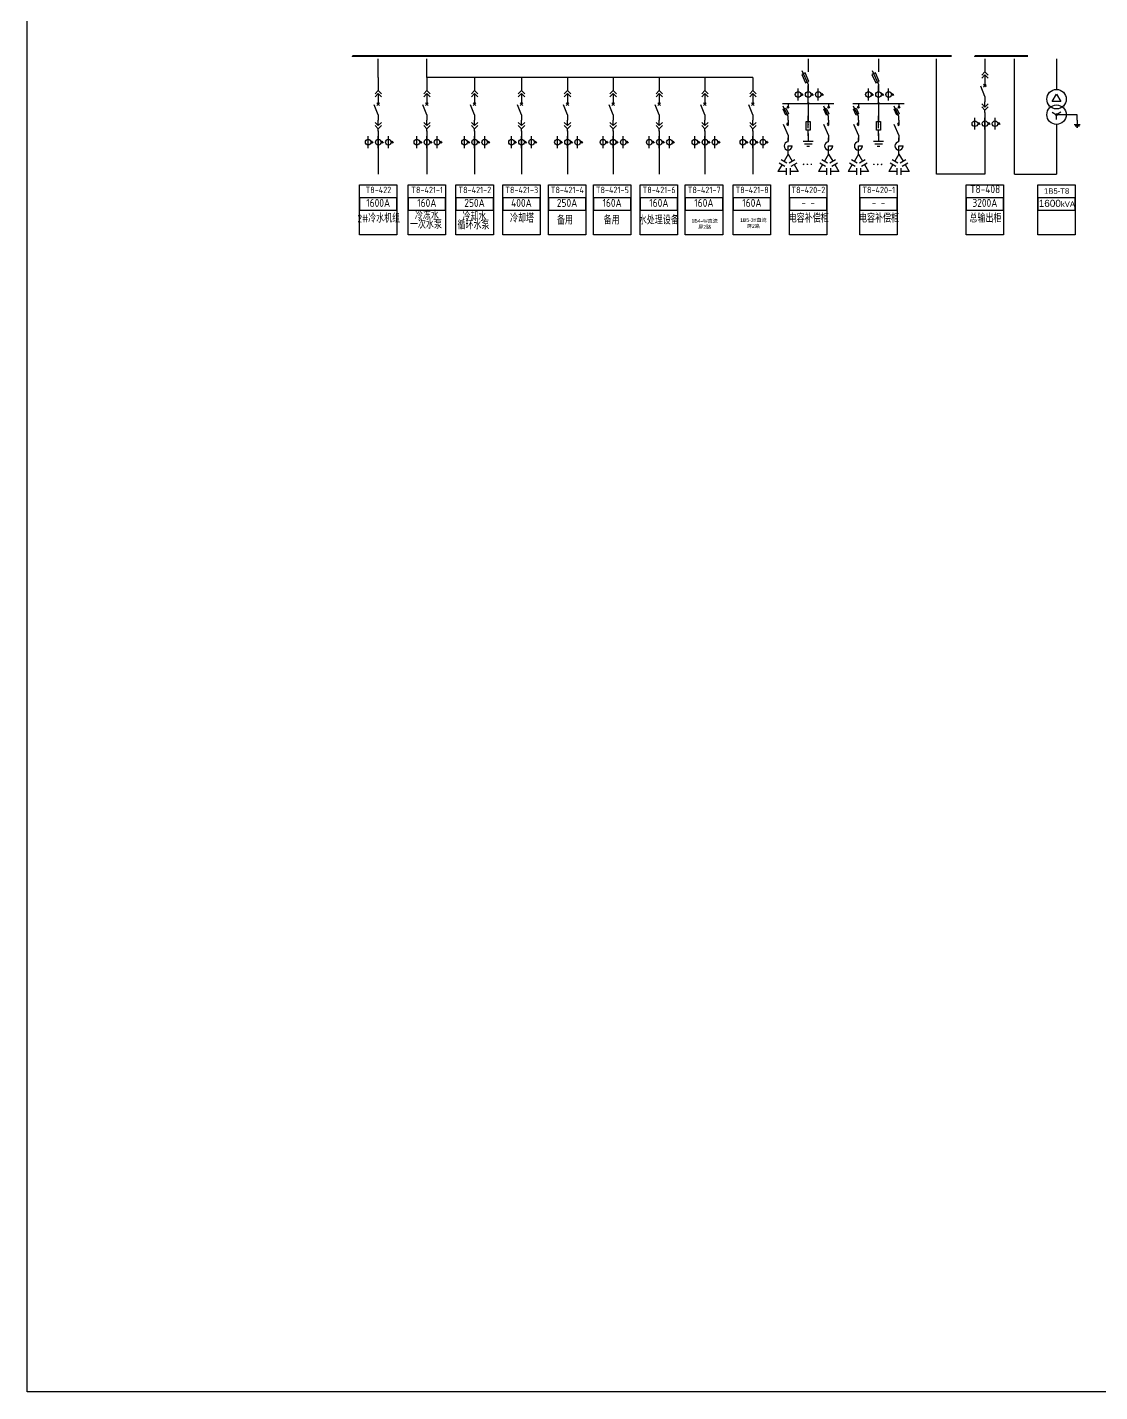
# Model space of a CAD drawing. Header units: millimetres. Extents: x -3460 to -460, y 6070 to 9130.
# Drawn here: x -1129.2 to -979.9, y 7850 to 8039.9 of the extents above; entities that cross this region are included whole.
import ezdxf
from ezdxf.enums import TextEntityAlignment as Align

# ---------------------------------------------------------------- set-up
doc = ezdxf.new("R2010")
doc.units = ezdxf.units.MM
doc.header["$LTSCALE"] = 1000
doc.header["$MEASUREMENT"] = 0
doc.linetypes.add('CENTER', pattern=[2, 1.25, -0.25, 0.25, -0.25])
doc.linetypes.add('CONTINOUS', pattern=[0])
doc.styles.add('HZSONG', font='gbenor.shx', dxfattribs={"height": 1200, "bigfont": 'gbcbig.shx'})
doc.styles.get("Standard").update_dxf_attribs({"font": 'arial.ttf'})

# ---------------------------------------------------------------- blocks, each defined once
blk = doc.blocks.new('DYDQAA03')
at = {"color": 0}
for points in [[(0, 0), (0, -1.5)], [(-2.12, -3.62), (0, -1.5)], [(-2.12, -5.62), (0, -3.5)], [(2.12, -3.62), (0, -1.5)], [(2.12, -5.62), (0, -3.5)], [(0, -3.5), (0, -7)]]:
    blk.add_lwpolyline(points, dxfattribs=at)
blk = doc.blocks.new('DYDQ0201')
at = {"color": 0}
for points in [[(0.86, -0.86), (-0.86, 0.86)], [(-0.86, -0.86), (0.86, 0.86)], [(0, -7), (-2.61, -0.37)]]:
    blk.add_lwpolyline(points, dxfattribs=at)
blk = doc.blocks.new('DYDQAA04')
at = {"color": 0}
for points in [[(0, -3.5), (0, 0)], [(-2.12, -1.38), (0, -3.5)], [(-2.12, -3.38), (0, -5.5)], [(2.12, -1.38), (0, -3.5)], [(2.12, -3.38), (0, -5.5)], [(0, -7), (0, -5.5)]]:
    blk.add_lwpolyline(points, dxfattribs=at)
blk = doc.blocks.new('DYDQAA05')
at = {"color": 0}
blk.add_lwpolyline([(0, 0), (0, -7)], dxfattribs=at)
blk = doc.blocks.new('DYDQAA09')
at = {"color": 0}
blk.add_lwpolyline([(0, 0), (0, -3.5)], dxfattribs=at)
blk.add_lwpolyline([(0, 0), (0, -3.5)], dxfattribs=at)
blk.add_lwpolyline([(0, 0), (0, -3.5)], dxfattribs=at)
blk.add_lwpolyline([(0, 0), (0, -3.5)], dxfattribs=at)
blk.add_lwpolyline([(0, 0), (0, -3.5)], dxfattribs=at)
blk.add_lwpolyline([(0, 0), (0, -3.5)], dxfattribs=at)
blk.add_lwpolyline([(0, 0), (0, -3.5)], dxfattribs=at)
blk.add_lwpolyline([(0, 0), (0, -3.5)], dxfattribs=at)
blk.add_lwpolyline([(0, 0), (0, -3.5)], dxfattribs=at)
blk = doc.blocks.new('M_M23')
for p, q in [((0, -0.5), (-0.25, -0.5)), ((0, -0.25), (0, -0.5))]:
    blk.add_line(p, q)
for points in [[(0, 0), (0, -0.25)], [(0, -0.75), (0, -1)]]:
    blk.add_lwpolyline(points)
blk.add_arc((0, -0.5), 0.25, 270, 180)
at = {"width": 0.8, "flags": 9}
blk.add_attdef('S', (0.25, -0.5), '', height=0.2, dxfattribs=at)
blk = doc.blocks.new('M_M44IVD')
for points in [[(0, 0), (-0.2, -0.346)], [(0, 0), (0.2, -0.346)], [(-0.3, -0.52), (-0.5, -0.866)], [(-0.444, -0.436), (-0.156, -0.603)], [(-0.344, -0.263), (-0.056, -0.43)], [(0.056, -0.43), (0.344, -0.263)], [(0.156, -0.603), (0.444, -0.436)], [(0.3, -0.52), (0.5, -0.866)], [(-0.1, -0.866), (-0.5, -0.866)], [(-0.1, -0.699), (-0.1, -1.033)], [(0.1, -0.699), (0.1, -1.033)], [(0.5, -0.866), (0.1, -0.866)]]:
    blk.add_lwpolyline(points)
at = {"width": 0.8, "flags": 9}
blk.add_attdef('S', (0.25, -0.5), '', height=0.2, dxfattribs=at)
blk = doc.blocks.new('A$C03DD39B5')
for p, q in [((417, 475), (283, 392)), ((417, 422), (283, 339)), ((350, 333), (350, 467))]:
    blk.add_line(p, q)
blk.add_lwpolyline([(700, 167), (0, 167)])
blk.add_circle((350, 167), 167)
blk = doc.blocks.new('$element$00000530')
for points in [[(-0.291, -0.342), (-0.139, -0.275), (0.017, -0.625), (-0.136, -0.693), (-0.291, -0.342)], [(0, -1), (0, -0.78), (-0.283, -0.152)], [(-0.05, -0.183), (0.05, -0.183)], [(0, 0), (0, -0.183)]]:
    blk.add_lwpolyline(points)
blk.add_circle((0, -0.233), 0.05)
at = {"flags": 9}
blk.add_attdef('S', (0, 0), '', height=0.00000667, dxfattribs=at)
blk = doc.blocks.new('M_M4')
blk.add_line((-0.25, -0.2), (0, -0.75))
for points in [[(0, 0), (0, -0.25)], [(0, -0.75), (0, -1)]]:
    blk.add_lwpolyline(points)
blk.add_arc((-0.008, -0.192), 0.0589, 81.8699, 278.1301)
at = {"width": 0.8, "flags": 9}
blk.add_attdef('S', (0.25, -0.5), '', height=0.2, dxfattribs=at)
blk = doc.blocks.new('M_M17')
for p, q in [((-0.1, -0.717), (-0.1, -0.283)), ((-0.1, -0.283), (0.1, -0.283)), ((0, -0.383), (0, -0.717)), ((0.1, -0.283), (0.1, -0.717)), ((0.1, -0.717), (-0.1, -0.717))]:
    blk.add_line(p, q)
for points in [[(0, 0), (0, -0.283)], [(0, -0.717), (0, -1)]]:
    blk.add_lwpolyline(points)
for points in [[(-0.033, -0.567), (0.033, -0.567), (0, -0.367), (0.033, -0.567)], [(0.033, -0.567), (0, -0.367), (-0.033, -0.567), (0.033, -0.567)], [(0, -0.367), (-0.033, -0.567), (0.033, -0.567), (0, -0.367)]]:
    blk.add_solid(points)
at = {"width": 0.8, "flags": 9}
blk.add_attdef('S', (0.25, -0.5), '', height=0.2, dxfattribs=at)
blk = doc.blocks.new('M_M24')
for p, q in [((-0.25, -0.375), (0.25, -0.375)), ((-0.1875, -0.5), (0.1875, -0.5)), ((-0.0625, -0.625), (0.0625, -0.625))]:
    blk.add_line(p, q)
blk.add_lwpolyline([(0, 0), (0, -0.375)])
at = {"width": 0.8, "flags": 9}
blk.add_attdef('S', (0.25, -0.5), '', height=0.2, dxfattribs=at)

msp = doc.modelspace()

# ---------------------------------------------------------------- linework, layer by layer
for p, q in [((-1080.34, 8032.88, -1824.54), (-1080.34, 8035.46, -441.26)), ((-1073.57, 8032.88, -1824.49), (-1073.57, 8035.46, -441.22)), ((-1002.65, 8019.44, 376.67), (-1002.65, 8035.46, 376.67)), ((-1028.19, 8032.88, -1824.54), (-1073.57, 8032.88, -1824.54)), ((-1023.3, 8029.26, -597.63), (-1023.3, 8028.86, -597.63)), ((-1020.49, 8029.36, -597.63), (-1020.49, 8029.69, -597.63)), ((-1013.51, 8029.26, -597.63), (-1013.51, 8028.86, -597.63)), ((-1010.7, 8029.36, -597.63), (-1010.7, 8029.69, -597.63)), ((-995.89, 8027.22, 376.67), (-995.89, 8025.58, 376.67)), ((-995.89, 8025.58, 376.67), (-995.89, 8019.44, 376.67)), ((-1080.34, 8024.64, 376.67), (-1080.34, 8023, 376.67)), ((-1073.57, 8024.64, 376.67), (-1073.57, 8023, 376.67)), ((-1066.93, 8024.64, 376.67), (-1066.93, 8023, 376.67)), ((-1060.4, 8024.64, 376.67), (-1060.4, 8023, 376.67)), ((-1054, 8024.64, 376.67), (-1054, 8023, 376.67)), ((-1047.65, 8024.64, 376.67), (-1047.65, 8023, 376.67)), ((-1041.22, 8024.64, 376.67), (-1041.22, 8023, 376.67)), ((-1034.87, 8024.64, 376.67), (-1034.87, 8023, 376.67)), ((-1028.19, 8024.64, 376.67), (-1028.19, 8023, 376.67)), ((-1080.34, 8023, 376.67), (-1080.34, 8019.44, 376.67)), ((-1073.57, 8023, 376.67), (-1073.57, 8019.44, 376.67)), ((-1066.93, 8023, 376.67), (-1066.93, 8019.44, 376.67)), ((-1060.4, 8023, 376.67), (-1060.4, 8019.44, 376.67)), ((-1054, 8023, 376.67), (-1054, 8019.44, 376.67)), ((-1047.65, 8023, 376.67), (-1047.65, 8019.44, 376.67)), ((-1041.22, 8023, 376.67), (-1041.22, 8019.44, 376.67)), ((-1034.87, 8023, 376.67), (-1034.87, 8019.44, 376.67)), ((-1028.19, 8023, 376.67), (-1028.19, 8019.44, 376.67)), ((-995.89, 8019.44, 376.67), (-1002.65, 8019.44, 376.67))]:
    msp.add_line(p, q)
at = {"color": 0}
for p, q in [((-991.79, 8019.44, -1408.71), (-991.79, 8035.46, 376.67)), ((-985.93, 8035.46, 3202.22), (-985.93, 8031.22, -1408.71)), ((-986.52, 8029.53, -1408.71), (-985.93, 8030.54, -1408.71)), ((-986.52, 8029.53, -1408.71), (-985.93, 8030.54, -1408.71)), ((-985.35, 8029.53, -1408.71), (-986.52, 8029.53, -1408.71)), ((-985.93, 8030.54, -1408.71), (-985.35, 8029.53, -1408.71)), ((-986.52, 8028.04, -1408.71), (-985.93, 8027.7, -1408.71)), ((-985.94, 8027.8, -1408.71), (-986.03, 8027.71, -1408.71)), ((-985.9, 8027.79, -1408.71), (-986.03, 8027.67, -1408.71)), ((-985.88, 8027.79, -1408.71), (-986.02, 8027.65, -1408.71)), ((-985.97, 8027.79, -1408.71), (-986.02, 8027.74, -1408.71)), ((-985.86, 8027.77, -1408.71), (-986, 8027.62, -1408.71)), ((-985.85, 8027.75, -1408.71), (-985.98, 8027.61, -1408.71)), ((-985.83, 8027.72, -1408.71), (-985.95, 8027.6, -1408.71)), ((-985.35, 8028.04, -1408.71), (-985.93, 8027.7, -1408.71)), ((-983.04, 8027.7, -1408.71), (-985.93, 8027.7, -1408.71)), ((-985.83, 8027.7, -1408.71), (-985.93, 8027.6, -1408.71)), ((-985.93, 8027.02, -1408.71), (-985.93, 8027.7, -1408.71)), ((-985.93, 8026.35, -1408.71), (-985.93, 8019.44, -1408.71)), ((-983.45, 8026.35, -1408.71), (-982.64, 8026.35, -1408.71)), ((-983.35, 8026.14, -1408.71), (-982.74, 8026.14, -1408.71)), ((-983.15, 8025.94, -1408.71), (-982.94, 8025.94, -1408.71)), ((-991.79, 8019.44, -1408.71), (-985.93, 8019.44, -1408.71))]:
    msp.add_line(p, q, dxfattribs=at)
at = {"linetype": 'Continuous'}
for p, q in [((-1021.37, 8033.85, -597.63), (-1020.49, 8031.92, -597.63)), ((-1011.58, 8033.85, -597.63), (-1010.7, 8031.92, -597.63)), ((-1020.49, 8031.47, -597.63), (-1020.49, 8031.76, -597.63)), ((-1020.49, 8031, -597.63), (-1020.49, 8031.65, -597.63)), ((-1010.7, 8031.47, -597.63), (-1010.7, 8031.76, -597.63)), ((-1010.7, 8031, -597.63), (-1010.7, 8031.65, -597.63)), ((-1024.05, 8029.26, -597.63), (-1016.94, 8029.26, -597.63)), ((-1020.49, 8029.26, -597.63), (-1020.49, 8026.8, -597.63)), ((-1014.26, 8029.26, -597.63), (-1007.15, 8029.26, -597.63)), ((-1010.7, 8029.26, -597.63), (-1010.7, 8026.8, -597.63))]:
    msp.add_line(p, q, dxfattribs=at)
at = {"color": 0, "linetype": 'CENTER', "ltscale": 0.5}
msp.add_line((-983.04, 8026.95, -1408.71), (-983.04, 8027.7, -1408.71), dxfattribs=at)
at = {"color": 1, "lineweight": 30, "ltscale": 0.002916}
msp.add_lwpolyline([(-1129.2, 8074.82), (-703.97, 8074.82), (-703.97, 7850), (-1129.2, 7850)], close=True, dxfattribs=at)
at = {"color": 1, "lineweight": 40, "ltscale": 100}
for points, elevation in [([(-1000.54, 8035.85), (-1083.95, 8035.85), (-1083.95, 8035.85)], 1744.97), ([(-989.92, 8035.85), (-997.29, 8035.85), (-997.29, 8035.85)], 1588.55)]:
    msp.add_lwpolyline(points, dxfattribs=dict(at, elevation=elevation))
at = {"linetype": 'Continuous', "elevation": -597.63}
for points in [[(-1020.49, 8035.46), (-1020.49, 8033.67)], [(-1010.7, 8035.46), (-1010.7, 8033.67)], [(-1020.49, 8034.55), (-1020.49, 8033.67)], [(-1010.7, 8034.55), (-1010.7, 8033.67)], [(-1020.49, 8031.92), (-1020.49, 8031.04)], [(-1010.7, 8031.92), (-1010.7, 8031.04)]]:
    msp.add_lwpolyline(points, dxfattribs=at)
for points in [[(-1020.87, 8032.13), (-1020.4, 8032.34), (-1020.93, 8033.51), (-1021.4, 8033.29)], [(-1011.09, 8032.13), (-1010.61, 8032.34), (-1011.14, 8033.51), (-1011.62, 8033.29)]]:
    msp.add_lwpolyline(points, close=True, dxfattribs=at)
at = {"color": 0, "elevation": -1408.71}
msp.add_lwpolyline([(-983.04, 8026.95), (-983.04, 8026.35)], dxfattribs=at)
at = {"lineweight": -2, "ltscale": 100, "elevation": -883.91}
for points in [[(-1021.2, 8020.79, 0.117, 0.117, 1), (-1021.08, 8020.79, 0.117, 0.117, 1)], [(-1020.66, 8020.79, 0.117, 0.117, 1), (-1020.55, 8020.79, 0.117, 0.117, 1)], [(-1020.11, 8020.79, 0.117, 0.117, 1), (-1020, 8020.79, 0.117, 0.117, 1)], [(-1011.41, 8020.79, 0.117, 0.117, 1), (-1011.3, 8020.79, 0.117, 0.117, 1)], [(-1010.88, 8020.79, 0.117, 0.117, 1), (-1010.76, 8020.79, 0.117, 0.117, 1)], [(-1010.33, 8020.79, 0.117, 0.117, 1), (-1010.21, 8020.79, 0.117, 0.117, 1)]]:
    msp.add_lwpolyline(points, format="xyseb", close=True, dxfattribs=at)
at = {"elevation": -441.26}
for points in [[(-1082.95, 8017.95), (-1077.74, 8017.95), (-1077.74, 8011), (-1082.95, 8011)], [(-1076.17, 8017.95), (-1070.96, 8017.95), (-1070.96, 8011), (-1076.17, 8011)], [(-1069.53, 8017.95), (-1064.32, 8017.95), (-1064.32, 8011), (-1069.53, 8011)], [(-1063, 8017.95), (-1057.79, 8017.95), (-1057.79, 8011), (-1063, 8011)], [(-1056.65, 8017.95), (-1051.45, 8017.95), (-1051.45, 8011), (-1056.65, 8011)], [(-1050.39, 8017.95), (-1045.18, 8017.95), (-1045.18, 8011), (-1050.39, 8011)], [(-1043.88, 8017.95), (-1038.67, 8017.95), (-1038.67, 8011), (-1043.88, 8011)], [(-1037.61, 8017.95), (-1032.4, 8017.95), (-1032.4, 8011), (-1037.61, 8011)], [(-1030.93, 8017.95), (-1025.72, 8017.95), (-1025.72, 8011), (-1030.93, 8011)], [(-1023.1, 8017.95), (-1017.89, 8017.95), (-1017.89, 8011), (-1023.1, 8011)], [(-1013.31, 8017.95), (-1008.1, 8017.95), (-1008.1, 8011), (-1013.31, 8011)], [(-998.49, 8017.95), (-993.29, 8017.95), (-993.29, 8011), (-998.49, 8011)], [(-1082.95, 8014.4), (-1077.74, 8014.4), (-1077.74, 8016.13), (-1082.95, 8016.13)], [(-1076.17, 8014.4), (-1070.96, 8014.4), (-1070.96, 8016.13), (-1076.17, 8016.13)], [(-1069.53, 8014.4), (-1064.32, 8014.4), (-1064.32, 8016.13), (-1069.53, 8016.13)], [(-1063, 8014.4), (-1057.79, 8014.4), (-1057.79, 8016.13), (-1063, 8016.13)], [(-1056.65, 8014.4), (-1051.45, 8014.4), (-1051.45, 8016.13), (-1056.65, 8016.13)], [(-1050.39, 8014.4), (-1045.18, 8014.4), (-1045.18, 8016.13), (-1050.39, 8016.13)], [(-1043.88, 8014.4), (-1038.67, 8014.4), (-1038.67, 8016.13), (-1043.88, 8016.13)], [(-1037.61, 8014.4), (-1032.4, 8014.4), (-1032.4, 8016.13), (-1037.61, 8016.13)], [(-1030.93, 8014.4), (-1025.72, 8014.4), (-1025.72, 8016.13), (-1030.93, 8016.13)], [(-1023.1, 8014.4), (-1017.89, 8014.4), (-1017.89, 8016.13), (-1023.1, 8016.13)], [(-1013.31, 8014.4), (-1008.1, 8014.4), (-1008.1, 8016.13), (-1013.31, 8016.13)], [(-998.49, 8014.4), (-993.29, 8014.4), (-993.29, 8016.13), (-998.49, 8016.13)]]:
    msp.add_lwpolyline(points, close=True, dxfattribs=at)
at = {"color": 0, "elevation": 130.98}
for points in [[(-988.54, 8017.95), (-983.33, 8017.95), (-983.33, 8011), (-988.54, 8011)], [(-988.54, 8014.4), (-983.33, 8014.4), (-983.33, 8016.13), (-988.54, 8016.13)]]:
    msp.add_lwpolyline(points, close=True, dxfattribs=at)
at = {"color": 0, "linetype": 'CONTINOUS'}
for centre in [(-985.93, 8029.86, -1408.71), (-985.93, 8027.7, -1408.71)]:
    msp.add_circle(centre, 1.35, dxfattribs=at)
for centre in [(-1020.49, 8029.26, -597.63), (-1010.7, 8029.26, -597.63)]:
    msp.add_circle(centre, 0.0936)
at = {"color": 0}
msp.add_circle((-985.93, 8027.7, -1408.71), 0.101, dxfattribs=at)

# ---------------------------------------------------------------- block references
for name, p, xscale, yscale, zscale in [('DYDQAA05', (-995.89, 8035.46, -1824.54), 0.2128954749704126, 0.2128954749704126, 0.2128954749704126), ('DYDQAA03', (-995.89, 8033.97, -1824.54), 0.2128954749704126, 0.2128954749704126, 0.2128954749704126), ('DYDQAA03', (-1080.34, 8031.39, -1824.54), 0.2128954749704126, 0.2128954749704126, 0.2128954749704126), ('DYDQAA05', (-1080.34, 8032.88, -1824.54), 0.2128954749704126, 0.2128954749704126, 0.2128954749704126), ('DYDQAA03', (-1073.57, 8031.39, -1824.54), 0.2128954749704126, 0.2128954749704126, 0.2128954749704126), ('DYDQAA05', (-1073.57, 8032.88, -1824.54), 0.2128954749704126, 0.2128954749704126, 0.2128954749704126), ('DYDQAA03', (-1066.93, 8031.39, -1824.54), 0.2128954749704126, 0.2128954749704126, 0.2128954749704126), ('DYDQAA05', (-1066.93, 8032.88, -1824.54), 0.2128954749704126, 0.2128954749704126, 0.2128954749704126), ('DYDQAA03', (-1060.4, 8031.39, -1824.54), 0.2128954749704126, 0.2128954749704126, 0.2128954749704126), ('DYDQAA05', (-1060.4, 8032.88, -1824.54), 0.2128954749704126, 0.2128954749704126, 0.2128954749704126), ('DYDQAA03', (-1054, 8031.39, -1824.54), 0.2128954749704126, 0.2128954749704126, 0.2128954749704126), ('DYDQAA05', (-1054, 8032.88, -1824.54), 0.2128954749704126, 0.2128954749704126, 0.2128954749704126), ('DYDQAA03', (-1047.65, 8031.39, -1824.54), 0.2128954749704126, 0.2128954749704126, 0.2128954749704126), ('DYDQAA05', (-1047.65, 8032.88, -1824.54), 0.2128954749704126, 0.2128954749704126, 0.2128954749704126), ('DYDQAA03', (-1041.22, 8031.39, -1824.54), 0.2128954749704126, 0.2128954749704126, 0.2128954749704126), ('DYDQAA05', (-1041.22, 8032.88, -1824.54), 0.2128954749704126, 0.2128954749704126, 0.2128954749704126), ('DYDQAA03', (-1034.87, 8031.39, -1824.54), 0.2128954749704126, 0.2128954749704126, 0.2128954749704126), ('DYDQAA05', (-1034.87, 8032.88, -1824.54), 0.2128954749704126, 0.2128954749704126, 0.2128954749704126), ('DYDQAA03', (-1028.19, 8031.39, -1824.54), 0.2128954749704126, 0.2128954749704126, 0.2128954749704126), ('DYDQAA05', (-1028.19, 8032.88, -1824.54), 0.2128954749704126, 0.2128954749704126, 0.2128954749704126), ('DYDQ0201', (-995.89, 8031.74, -1824.54), 0.2128954749704126, 0.2128954749704126, 0.2128954749704126), ('DYDQAA09', (-995.89, 8032.48, -1824.54), 0.2128954749704126, 0.2128954749704126, 0.2128954749704126), ('DYDQ0201', (-1080.34, 8029.16, -1824.54), 0.2128954749704126, 0.2128954749704126, 0.2128954749704126), ('DYDQAA09', (-1080.34, 8029.9, -1824.54), 0.2128954749704126, 0.2128954749704126, 0.2128954749704126), ('DYDQ0201', (-1073.57, 8029.16, -1824.54), 0.2128954749704126, 0.2128954749704126, 0.2128954749704126), ('DYDQAA09', (-1073.57, 8029.9, -1824.54), 0.2128954749704126, 0.2128954749704126, 0.2128954749704126), ('DYDQ0201', (-1066.93, 8029.16, -1824.54), 0.2128954749704126, 0.2128954749704126, 0.2128954749704126), ('DYDQAA09', (-1066.93, 8029.9, -1824.54), 0.2128954749704126, 0.2128954749704126, 0.2128954749704126), ('DYDQ0201', (-1060.4, 8029.16, -1824.54), 0.2128954749704126, 0.2128954749704126, 0.2128954749704126), ('DYDQAA09', (-1060.4, 8029.9, -1824.54), 0.2128954749704126, 0.2128954749704126, 0.2128954749704126), ('DYDQ0201', (-1054, 8029.16, -1824.54), 0.2128954749704126, 0.2128954749704126, 0.2128954749704126), ('DYDQAA09', (-1054, 8029.9, -1824.54), 0.2128954749704126, 0.2128954749704126, 0.2128954749704126), ('DYDQ0201', (-1047.65, 8029.16, -1824.54), 0.2128954749704126, 0.2128954749704126, 0.2128954749704126), ('DYDQAA09', (-1047.65, 8029.9, -1824.54), 0.2128954749704126, 0.2128954749704126, 0.2128954749704126), ('DYDQ0201', (-1041.22, 8029.16, -1824.54), 0.2128954749704126, 0.2128954749704126, 0.2128954749704126), ('DYDQAA09', (-1041.22, 8029.9, -1824.54), 0.2128954749704126, 0.2128954749704126, 0.2128954749704126), ('DYDQ0201', (-1034.87, 8029.16, -1824.54), 0.2128954749704126, 0.2128954749704126, 0.2128954749704126), ('DYDQAA09', (-1034.87, 8029.9, -1824.54), 0.2128954749704126, 0.2128954749704126, 0.2128954749704126), ('DYDQ0201', (-1028.19, 8029.16, -1824.54), 0.2128954749704126, 0.2128954749704126, 0.2128954749704126), ('DYDQAA09', (-1028.19, 8029.9, -1824.54), 0.2128954749704126, 0.2128954749704126, 0.2128954749704126), ('DYDQAA04', (-995.89, 8029.5, -1824.54), 0.2128954749704126, 0.2128954749704126, 0.2128954749704126), ('DYDQAA09', (-995.89, 8030.25, -1824.54), 0.2128954749704126, 0.2128954749704126, 0.2128954749704126), ('DYDQAA09', (-1080.34, 8027.67, -1824.54), 0.2128954749704126, 0.2128954749704126, 0.2128954749704126), ('DYDQAA09', (-1073.57, 8027.67, -1824.54), 0.2128954749704126, 0.2128954749704126, 0.2128954749704126), ('DYDQAA09', (-1066.93, 8027.67, -1824.54), 0.2128954749704126, 0.2128954749704126, 0.2128954749704126), ('DYDQAA09', (-1060.4, 8027.67, -1824.54), 0.2128954749704126, 0.2128954749704126, 0.2128954749704126), ('DYDQAA09', (-1054, 8027.67, -1824.54), 0.2128954749704126, 0.2128954749704126, 0.2128954749704126), ('DYDQAA09', (-1047.65, 8027.67, -1824.54), 0.2128954749704126, 0.2128954749704126, 0.2128954749704126), ('DYDQAA09', (-1041.22, 8027.67, -1824.54), 0.2128954749704126, 0.2128954749704126, 0.2128954749704126), ('DYDQAA09', (-1034.87, 8027.67, -1824.54), 0.2128954749704126, 0.2128954749704126, 0.2128954749704126), ('DYDQAA09', (-1028.19, 8027.67, -1824.54), 0.2128954749704126, 0.2128954749704126, 0.2128954749704126), ('DYDQAA09', (-995.89, 8028.01, -1824.54), 0.2128954749704126, 0.2128954749704126, 0.2128954749704126), ('DYDQAA04', (-1080.34, 8026.92, -1824.54), 0.2128954749704126, 0.2128954749704126, 0.2128954749704126), ('DYDQAA04', (-1073.57, 8026.92, -1824.54), 0.2128954749704126, 0.2128954749704126, 0.2128954749704126), ('DYDQAA04', (-1066.93, 8026.92, -1824.54), 0.2128954749704126, 0.2128954749704126, 0.2128954749704126), ('DYDQAA04', (-1060.4, 8026.92, -1824.54), 0.2128954749704126, 0.2128954749704126, 0.2128954749704126), ('DYDQAA04', (-1054, 8026.92, -1824.54), 0.2128954749704126, 0.2128954749704126, 0.2128954749704126), ('DYDQAA04', (-1047.65, 8026.92, -1824.54), 0.2128954749704126, 0.2128954749704126, 0.2128954749704126), ('DYDQAA04', (-1041.22, 8026.92, -1824.54), 0.2128954749704126, 0.2128954749704126, 0.2128954749704126), ('DYDQAA04', (-1034.87, 8026.92, -1824.54), 0.2128954749704126, 0.2128954749704126, 0.2128954749704126), ('DYDQAA04', (-1028.19, 8026.92, -1824.54), 0.2128954749704126, 0.2128954749704126, 0.2128954749704126), ('M_M4', (-1023.3, 8026.92, -597.63), 2.806650000002905, 2.806650000002905, 2.806650000002905), ('M_M4', (-1017.65, 8026.92, -597.63), 2.806650000002905, 2.806650000002905, 2.806650000002905), ('M_M4', (-1013.51, 8026.92, -597.63), 2.806650000002905, 2.806650000002905, 2.806650000002905), ('M_M4', (-1007.86, 8026.92, -597.63), 2.806650000002905, 2.806650000002905, 2.806650000002905), ('DYDQAA09', (-1080.34, 8025.43, -1824.54), 0.2128954749704126, 0.2128954749704126, 0.2128954749704126), ('DYDQAA09', (-1073.57, 8025.43, -1824.54), 0.2128954749704126, 0.2128954749704126, 0.2128954749704126), ('DYDQAA09', (-1066.93, 8025.43, -1824.54), 0.2128954749704126, 0.2128954749704126, 0.2128954749704126), ('DYDQAA09', (-1060.4, 8025.43, -1824.54), 0.2128954749704126, 0.2128954749704126, 0.2128954749704126), ('DYDQAA09', (-1054, 8025.43, -1824.54), 0.2128954749704126, 0.2128954749704126, 0.2128954749704126), ('DYDQAA09', (-1047.65, 8025.43, -1824.54), 0.2128954749704126, 0.2128954749704126, 0.2128954749704126), ('DYDQAA09', (-1041.22, 8025.43, -1824.54), 0.2128954749704126, 0.2128954749704126, 0.2128954749704126), ('DYDQAA09', (-1034.87, 8025.43, -1824.54), 0.2128954749704126, 0.2128954749704126, 0.2128954749704126), ('DYDQAA09', (-1028.19, 8025.43, -1824.54), 0.2128954749704126, 0.2128954749704126, 0.2128954749704126), ('M_M23', (-1023.3, 8022.22, -597.63), -2.245320000002324, -2.245320000002324, 2.245320000002251), ('M_M24', (-1020.49, 8025.06, -597.63), 2.806650000002905, 2.806650000002905, 2.806650000002905), ('M_M23', (-1017.65, 8022.22, -597.63), -2.245320000002324, -2.245320000002324, 2.245320000002251), ('M_M23', (-1013.51, 8022.22, -597.63), -2.245320000002324, -2.245320000002324, 2.245320000002251), ('M_M24', (-1010.7, 8025.06, -597.63), 2.806650000002905, 2.806650000002905, 2.806650000002905), ('M_M23', (-1007.86, 8022.22, -597.63), -2.245320000002324, -2.245320000002324, 2.245320000002251), ('M_M44IVD', (-1023.3, 8022.22, -597.63), 2.806650000002905, 2.806650000002905, 2.806650000002905), ('M_M44IVD', (-1017.65, 8022.22, -597.63), 2.806650000002905, 2.806650000002905, 2.806650000002905), ('M_M44IVD', (-1013.51, 8022.22, -597.63), 2.806650000002905, 2.806650000002905, 2.806650000002905), ('M_M44IVD', (-1007.86, 8022.22, -597.63), 2.806650000002905, 2.806650000002905, 2.806650000002905)]:
    msp.add_blockref(name, p, dxfattribs=dict(xscale=xscale, yscale=yscale, zscale=zscale))
at = {"linetype": 'Continuous', "xscale": 0.002338875, "yscale": 0.002338875, "zscale": 0.002338875, "rotation": 270}
for p in [(-1022.29, 8031.33, -597.63), (-1020.88, 8031.33, -597.63), (-1019.48, 8031.33, -597.63), (-1012.5, 8031.33, -597.63), (-1011.09, 8031.33, -597.63), (-1009.69, 8031.33, -597.63), (-997.68, 8027.26, 376.67), (-996.28, 8027.26, 376.67), (-994.88, 8027.26, 376.67), (-1082.14, 8024.69, 376.67), (-1080.73, 8024.69, 376.67), (-1079.33, 8024.69, 376.67), (-1075.36, 8024.69, 376.67), (-1073.96, 8024.69, 376.67), (-1072.55, 8024.69, 376.67), (-1068.72, 8024.69, 376.67), (-1067.32, 8024.69, 376.67), (-1065.92, 8024.69, 376.67), (-1062.19, 8024.69, 376.67), (-1060.79, 8024.69, 376.67), (-1059.39, 8024.69, 376.67), (-1055.79, 8024.69, 376.67), (-1054.39, 8024.69, 376.67), (-1052.98, 8024.69, 376.67), (-1049.44, 8024.69, 376.67), (-1048.04, 8024.69, 376.67), (-1046.63, 8024.69, 376.67), (-1043.01, 8024.69, 376.67), (-1041.61, 8024.69, 376.67), (-1040.2, 8024.69, 376.67), (-1036.66, 8024.69, 376.67), (-1035.26, 8024.69, 376.67), (-1033.86, 8024.69, 376.67), (-1029.98, 8024.69, 376.67), (-1028.58, 8024.69, 376.67), (-1027.17, 8024.69, 376.67)]:
    msp.add_blockref('A$C03DD39B5', p, dxfattribs=at)
at = {"linetype": 'Continuous', "xscale": 2.338875, "yscale": 2.338875, "zscale": 2.338875}
for p in [(-1023.3, 8029.26, -597.63), (-1017.65, 8029.26, -597.63), (-1013.51, 8029.26, -597.63), (-1007.86, 8029.26, -597.63)]:
    msp.add_blockref('$element$00000530', p, dxfattribs=at)
at = {"xscale": 2.806650000002905, "yscale": 2.806650000002905, "zscale": 2.806650000002905, "rotation": 180}
for p in [(-1020.49, 8024.75, -597.63), (-1010.7, 8024.75, -597.63)]:
    msp.add_blockref('M_M17', p, dxfattribs=at)

# ---------------------------------------------------------------- texts
at = {"color": 7, "lineweight": 0, "style": 'HZSONG'}
for s, height, p in [('T8-408', 1.114, (-995.86, 8016.78, -1824.54)), ('1600A', 1.114, (-1080.35, 8014.87, -1824.54)), ('T8-422', 0.891, (-1080.32, 8016.78, -1824.54)), ('T8-421-1', 0.891, (-1073.54, 8016.78, -1824.54)), ('160A', 1.114, (-1073.58, 8014.87, -1824.54)), ('T8-421-2', 0.891, (-1066.9, 8016.78, -1824.54)), ('250A', 1.114, (-1066.94, 8014.87, -1824.54)), ('T8-421-3', 0.891, (-1060.37, 8016.78, -1824.54)), ('400A', 1.114, (-1060.41, 8014.87, -1824.54)), ('T8-421-4', 0.891, (-1054.02, 8016.78, -1824.54)), ('250A', 1.114, (-1054.06, 8014.87, -1824.54)), ('T8-421-5', 0.891, (-1047.76, 8016.78, -1824.54)), ('160A', 1.114, (-1047.79, 8014.87, -1824.54)), ('T8-421-6', 0.891, (-1041.25, 8016.78, -1824.54)), ('160A', 1.114, (-1041.28, 8014.87, -1824.54)), ('T8-421-7', 0.891, (-1034.98, 8016.78, -1824.54)), ('160A', 1.114, (-1035.01, 8014.87, -1824.54)), ('T8-421-8', 0.891, (-1028.3, 8016.78, -1824.54)), ('160A', 1.114, (-1028.33, 8014.87, -1824.54)), ('T8-420-2', 0.891, (-1020.47, 8016.78, -1824.54)), ('T8-420-1', 0.891, (-1010.68, 8016.78, -1824.54)), ('3200A', 1.114, (-995.9, 8014.87, -1824.54)), ('冷冻水', 1.114, (-1073.58, 8013.1, -1445.74)), ('冷却水', 1.114, (-1066.96, 8012.94, -1445.74)), ('- -', 1.114, (-1020.5, 8014.87, -1824.54)), ('- -', 1.114, (-1010.71, 8014.87, -1824.54)), ('2#冷水机组', 1.114, (-1080.27, 8012.7, -1824.54)), ('一次水泵', 1.114, (-1073.71, 8011.85, -1163.07)), ('循环水泵', 1.114, (-1067.08, 8011.75, -1163.07)), ('冷却塔', 1.114, (-1060.33, 8012.7, -1824.54)), ('备用', 1.114, (-1054.36, 8012.43, -1824.54)), ('备用', 1.114, (-1047.86, 8012.45, -1824.54)), ('水处理设备', 1.114, (-1041.29, 8012.44, -1571.99)), ('电容补偿柜', 1.114, (-1020.42, 8012.7, -1824.54)), ('电容补偿柜', 1.114, (-1010.63, 8012.7, -1824.54)), ('总输出柜', 1.114, (-995.82, 8012.7, -1824.54))]:
    msp.add_text(s, height=height, dxfattribs=at).set_placement(p, align=Align.CENTER)
at = {"color": 0, "width": 1.1343, "attachment_point": 1}
for s, insert, char_height in [('1B5-T8', (-987.68, 8017.46, 4130.94), 0.77), ('{\\H0.9x;1600\\H0.77778x;kVA', (-988.4, 8015.86, -1157.4), 1.1)]:
    msp.add_mtext(s, dxfattribs=dict(at, insert=insert, char_height=char_height))
at = {"color": 7, "lineweight": 0, "char_height": 0.5, "width": 4.5275, "attachment_point": 5}
for s, insert in [('\\pt0,0.5,1,1.5,2;1B4-4#{\\fSimSun|b0|i0|c134|p2;直流\\P屏}2{\\fSimSun|b0|i0|c134|p2;路\\P}', (-1034.91, 8012.47)), ('\\pt0,0.5,1,1.5,2;1B5-3#{\\fSimSun|b0|i0|c134|p2;直流\\P屏}2{\\fSimSun|b0|i0|c134|p2;路\\P}', (-1028.13, 8012.59))]:
    msp.add_mtext(s, dxfattribs=dict(at, insert=insert))

doc.saveas('drawing.dxf')
